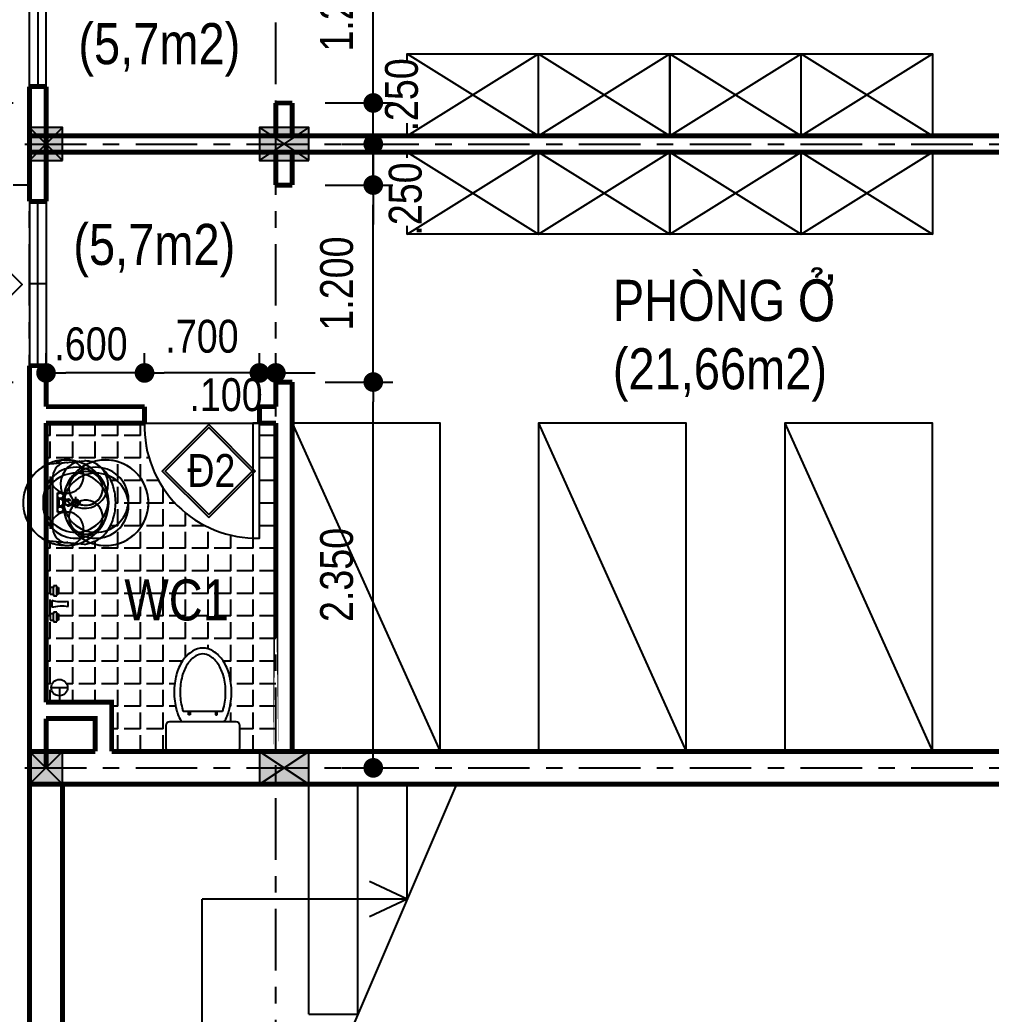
# Model space of a CAD drawing. Header units: millimetres. Extents: x 100 to 288, y -65 to 177.
# Drawn here: x 126.36 to 132.27, y 124.32 to 130.37 of the extents above; entities that cross this region are included whole.
import ezdxf

# ---------------------------------------------------------------- set-up
doc = ezdxf.new("R2010")
doc.units = ezdxf.units.MM
doc.header["$LTSCALE"] = 0.3
doc.header["$MEASUREMENT"] = 0
doc.header["$PDMODE"] = 2
doc.linetypes.add('ACAD_ISO03W100', pattern=[30, 12, -18])
doc.linetypes.add('CENTER', pattern=[2, 1.25, -0.25, 0.25, -0.25])
doc.layers.get('0').update_dxf_attribs({"linetype": 'CONTINUOUS', "lineweight": 13})
doc.layers.get('DEFPOINTS').update_dxf_attribs({"linetype": 'CONTINUOUS', "lineweight": 13})
for name, color, linetype in [('CHUSO', 141, 'CONTINUOUS'), ('HACTH', 8, 'CONTINUOUS'), ('HATCH', 8, 'CONTINUOUS'), ('KT', 8, 'CONTINUOUS'), ('LAYER 1', 1, 'CONTINUOUS'), ('LAYER1', 1, 'CONTINUOUS'), ('LAYER3', 34, 'CONTINUOUS'), ('LAYER5', 5, 'CONTINUOUS'), ('LAYER7', 7, 'CONTINUOUS'), ('THIETBI', 25, 'CONTINUOUS'), ('TUONG', 7, 'CONTINUOUS')]:
    doc.layers.add(name, color=color, linetype=linetype)
doc.styles.add('ATTR', font='romans.shx', dxfattribs={"width": 0.8, "height": 0.7})
doc.styles.add('HELVE-KT', font='VHELVCN.TTF')
doc.dimstyles.new('1-100', dxfattribs={"dimtxt": 0.2, "dimasz": 0.12, "dimexe": 0.12, "dimexo": 0.2, "dimgap": 0.12, "dimtad": 1, "dimdec": 3, "dimzin": 4, "dimdsep": 46, "dimtxsty": 'HELVE-KT', "dimblk1": 'DOT', "dimblk2": 'DOT', "dimsah": 1, "dimcen": -0.18, "dimadec": 3, "dimazin": 0, "dimtfac": 1, "dimtdec": 3, "dimtmove": 2, "dimatfit": 3, "dimldrblk": 'DOT', "dimfxl": 0, "dimtolj": 1, "dimtzin": 4, "dimarcsym": 0})

# ---------------------------------------------------------------- blocks, each defined once
blk = doc.blocks.new('TOILET')
at = {"layer": 'THIETBI', "linetype": 'Continuous'}
for p, q in [((2.25, 0), (-2.25, 0)), ((-2.5, -0.25), (-2.5, -1.75)), ((2.5, -1.75), (2.5, -0.25)), ((-2.25, -2), (2.25, -2)), ((-0.9619002962733703, -2.476023252835319), (-0.9619002962733703, -2.701023903222449)), ((-0.8643275165757132, -2.476023252835319), (-0.9619002962733703, -2.476023252835319)), ((-0.8643275165757132, -2.701023903222449), (-0.8643275165757132, -2.476023252835319)), ((0.8619205168486133, -2.701023903222449), (0.8619205168486133, -2.476023252835319)), ((0.8619205168486133, -2.476023252835319), (0.959493296546043, -2.476023252835319)), ((0.959493296546043, -2.476023252835319), (0.959493296546043, -2.701023903222449)), ((-1.328885587445484, -2.699999999999932), (1.328885587445484, -2.699999999999989)), ((-0.9619002962733703, -2.701023903222449), (-0.8643275165757132, -2.701023903222449)), ((0.959493296546043, -2.701023903222449), (0.8619205168486133, -2.701023903222449))]:
    blk.add_line(p, q, dxfattribs=at)
for centre, radius, start, end in [((-2.25, -0.25), 0.25, 90, 180), ((2.25, -0.25), 0.25, 0, 90), ((-2.25, -1.75), 0.25, 180, 270), ((1.337938406279363, -3.661379033137678), 3.234819193328465, 149.0965747149677, 164.9268623414033), ((-1.337938406280728, -3.661379033138246), 3.234819193329836, 15.07313765860166, 30.90342528502951), ((2.25, -1.75), 0.25, 270, 0), ((2.637457049974273, -4.011362538314529), 4.580641306093185, 164.9268623414104, 180.0000000000054), ((2.637457049974046, -4.011362538315211), 4.180641306093212, 164.9268623413889, 179.9999999999965), ((1.337938406279363, -3.661379033137166), 2.834819193328285, 160.1759760614096, 164.9268623413951), ((-1.337938406280728, -3.661379033138019), 2.834819193329868, 15.07313765856473, 19.82402393859776), ((-2.637457049976319, -4.011362538315325), 4.180641306095254, 5.063761851311246e-12, 15.07313765857124), ((-2.637457049976319, -4.0113625383147), 4.580641306095231, 359.9999999999972, 15.07313765858606), ((2.637457049976774, -4.011362538314927), 4.580641306095572, 180, 195.0731376585856), ((2.637457049976547, -4.011362538314529), 4.180641306095595, 180.0000000000051, 195.0731376585643), ((-2.6374570499745, -4.011362538314586), 4.180641306093665, 344.9268623413959, 359.9999999999953), ((-2.637457049974728, -4.011362538315325), 4.580641306093639, 344.9268623414112, 5.332585182154509e-12), ((1.337938406280728, -4.361346043491835), 3.234819193329827, 195.0731376585933, 213.0315475788831), ((1.337938406280728, -4.361346043491494), 2.834819193329956, 195.0731376585625, 213.0315475788917), ((-1.337938406279591, -4.36134604349229), 2.834819193328596, 326.9684524211129, 344.9268623413986), ((-1.337938406279591, -4.361346043492233), 3.234819193328677, 326.9684524211115, 344.9268623414048), ((0.5168646681931932, -4.895200544554314), 1.85545066632798, 213.0315475788863, 237.5002250693021), ((-0.5168646681929658, -4.89520054455437), 1.855450666327776, 302.4997749306895, 326.968452421117), ((0.5168646681929658, -4.8952005445542), 2.255450666327983, 213.0315475788855, 237.5002250693039), ((0, -5.706522592530462), 0.8934774074695488, 237.5002250693035, 270), ((0, -5.706522592530519), 0.8934774074695326, 270, 302.4997749306894), ((-0.5168646681929658, -4.8952005445542), 2.255450666327892, 302.4997749306941, 326.9684524211124), ((0, -5.706522592530348), 1.293477407469652, 237.5002250693031, 270), ((0, -5.706522592530519), 1.293477407469453, 270, 302.4997749307029)]:
    blk.add_arc(centre, radius, start, end, dxfattribs=at)
blk = doc.blocks.new('la')
at = {"layer": 'THIETBI', "linetype": 'Continuous'}
for p, q in [((-5933.44379870165, 607096.9278938042), (-5954.657236116378, 607330.2757053494)), ((-5700.095987156405, 607309.1017654629), (-5700.095987156405, 607252.294578268)), ((-5445.534738199225, 607330.2757053494), (-5466.748175613953, 607096.9278938042)), ((-5700.095987156405, 607278.0555106837), (-5734.787105645424, 607278.0555106837)), ((-5710.190800530276, 607249.5658061604), (-5715.470036458595, 607195.7922466656)), ((-5665.404868668316, 607278.0555106837), (-5700.095987156405, 607278.0555106837)), ((-5684.721937854214, 607195.7922466656), (-5690.001173785327, 607249.5658061604)), ((-5944.168579871206, 607224.2085182804), (-5944.168579871206, 607229.5737794738)), ((-5759.493611915408, 607200.4494683815), (-5715.012812269291, 607200.4494683815)), ((-5759.493611915408, 607183.478718451), (-5759.493611915408, 607200.4494683815)), ((-5759.493611915408, 607166.5079685205), (-5759.493611915408, 607183.478718451)), ((-5719.692424225992, 607191.9640934139), (-5727.825761422886, 607191.9640934139)), ((-5725.552112052588, 607183.478718451), (-5716.678920921309, 607183.478718451)), ((-5685.179162046312, 607200.4494683815), (-5640.698362400195, 607200.4494683815)), ((-5674.639862261152, 607183.478718451), (-5683.513053392431, 607183.478718451)), ((-5672.366212892717, 607191.9640934139), (-5680.499550089611, 607191.9640934139)), ((-5640.698362400195, 607200.4494683815), (-5640.698362400195, 607183.478718451)), ((-5640.698362400195, 607183.478718451), (-5640.698362400195, 607166.5079685205)), ((-5456.023394444397, 607229.5737794738), (-5456.023394444397, 607224.2085182804)), ((-5700.095987156405, 607139.3547686327), (-5859.314830218813, 607139.3547686327)), ((-5859.31483021858, 607122.3840186977), (-5540.877144096539, 607122.3840186978)), ((-5700.095987156405, 607166.5079685205), (-5759.493611915408, 607166.5079685205)), ((-5727.825761422886, 607174.9933434834), (-5672.366212892717, 607174.9933434834)), ((-5640.698362400195, 607166.5079685205), (-5700.095987156405, 607166.5079685205)), ((-5540.87714409679, 607139.3547686327), (-5700.095987156405, 607139.3547686327)), ((-5466.748175613953, 607096.9278938042), (-5933.44379870165, 607096.9278938042))]:
    blk.add_line(p, q, dxfattribs=at)
for centre, radius in [((-5700.095987156172, 607278.0555106841), 21.21343741315687), ((-5700.095987156172, 607278.0555106841), 16.9707499305255), ((-5742.522861982834, 607183.4787184515), 16.9707499305255), ((-5657.669112330441, 607183.4787184515), 16.9707499305255)]:
    blk.add_circle(centre, radius, dxfattribs=at)
for centre, radius, start, end in [((-5744.464750194129, 607315.4400154066), 151.686082919052, 126.1394149328383, 150.4377224630194), ((-5716.921617746491, 607277.7234812875), 198.3889853030901, 106.8298526196501, 126.1394149328383), ((-5698.920439606671, 607218.2127808502), 260.5626604476124, 90, 106.8298526196501), ((-5698.920439606671, 607218.2127808502), 260.5626604477563, 73.17014738034992, 90), ((-5680.919261464987, 607277.7234812875), 198.3889853030873, 53.86058506716174, 73.17014738034992), ((-5653.376129020144, 607315.4400154066), 151.686082919055, 29.56227753698059, 53.86058506716174), ((-5786.622446788613, 607339.3522209723), 103.2189295367069, 150.4377224630194, 180), ((-5611.218432424728, 607339.3522209723), 103.2189295367252, 0, 29.56227753698059), ((-5809.756896741826, 607330.2757053499), 144.9003393737205, 180, 190.3888578116886), ((-5786.622446788613, 607339.3522209723), 103.2189295367414, 180, 209.5622775369806), ((-5611.218432424728, 607339.3522209723), 103.2189295367332, 330.4377224630194, 0), ((-5744.464750194129, 607363.2644265287), 151.6860829190531, 209.5622775369806, 233.8605850671617), ((-5700.095987156172, 607232.2578273343), 20.03675093646151, 59.74728664221707, 120.2527133577829), ((-5653.376129020144, 607363.2644265287), 151.686082919052, 306.1394149328383, 330.4377224630194), ((-5859.31483021858, 607224.2085182809), 84.85374965263226, 180, 270), ((-5716.921617746491, 607400.9809606525), 198.3889853029024, 233.8605850671617, 253.1701473803499), ((-5698.920439606671, 607460.4916610897), 260.5626604475996, 253.1701473803499, 266.458658478582), ((-5719.692424225759, 607196.2067809005), 4.242687482640058, 270, 354.3929373133142), ((-5698.920439606671, 607460.4916610897), 260.5626604477354, 273.0264019199498, 286.8298526196501), ((-5680.499550089378, 607196.2067809005), 4.242687482625124, 185.6070626866857, 270), ((-5680.919261464987, 607400.9809606525), 198.3889853030186, 286.8298526196501, 306.1394149328383), ((-5540.877144096557, 607224.2085182809), 84.85374965263226, 270, 0), ((-5859.31483021858, 607224.2085182809), 101.8244995831652, 218.2452544057623, 270), ((-5540.877144096557, 607224.2085182809), 101.8244995831627, 270, 321.7547455942377)]:
    blk.add_arc(centre, radius, start, end, dxfattribs=at)
blk.add_spline([(-5445.534738204817, 607330.275705352), (-5488.399266112272, 607435.7992354915), (-5558.166908814947, 607489.0372223724), (-5649.338553096775, 607517.3672669327), (-5750.853421221862, 607517.367266933), (-5842.025065503458, 607489.0372223728), (-5911.792708206598, 607435.7992354913), (-5950.069890455718, 607366.4471325721), (-5954.657236119176, 607330.275705352)], degree=3, dxfattribs=at)
blk = doc.blocks.new('WALFCT1T')
for p, q in [((-5.5, -1), (-5, -1)), ((-5.5, -2), (-5.5, -1)), ((-2.5, -2), (-5.5, -2)), ((-5, -2), (-5, -2.5)), ((-5, -2.5), (-3, -2.5)), ((-3, -1), (-2.5, -1)), ((-3, -2.5), (-3, -2)), ((-2.5, -1), (-2.5, -2)), ((-1, -0.5), (1, -0.5)), ((2.5, -1), (3, -1)), ((2.5, -2), (2.5, -1)), ((5.5, -2), (2.5, -2)), ((3, -2), (3, -2.5)), ((3, -2.5), (5, -2.5)), ((5, -1), (5.5, -1)), ((5, -2.5), (5, -2)), ((5.5, -1), (5.5, -2)), ((0.75, -5.5), (-0.75, -5.5))]:
    blk.add_line(p, q)
for points in [[(-3, 0), (-3, -1), (-5, -1), (-5, 0)], [(-0.25, -0.5), (-0.25, 0), (0.25, 0), (0.25, -0.5)], [(5, 0), (5, -1), (3, -1), (3, 0)]]:
    blk.add_lwpolyline(points, close=True)
for centre, radius, start, end in [((-13.26580000000001, -3.619500000000016), 12.65625, 351.4554000000001, 14.26943), ((13.26579999999998, -3.619500000000016), 12.65624, 165.7306, 188.5446)]:
    blk.add_arc(centre, radius, start, end)
at = {"style": 'ATTR', "width": 0.8, "flags": 9}
blk.add_attdef('ESTCODE', (0, 0), '', height=0.7, dxfattribs=at)
blk = doc.blocks.new('_DOT')
at = {"color": 0, "linetype": 'ByBlock'}
blk.add_line((-0.5, 0), (-1, 0), dxfattribs=at)
at = {"color": 0, "linetype": 'ByBlock', "const_width": 0.5}
blk.add_lwpolyline([(-0.25, 0, 1), (0.25, 0, 1)], format="xyb", close=True, dxfattribs=at)
blk = doc.blocks.new('*D241')
at = {"layer": 'DEFPOINTS', "color": 0, "lineweight": -2, "ltscale": 5}
for p in [(127.1161146540043, 128.2233367365682), (127.1161146540043, 128.0177657602019), (127.8161146540741, 128.0177657602019)]:
    blk.add_point(p, dxfattribs=at)
at = {"layer": 'LAYER 1', "color": 0, "lineweight": -2, "ltscale": 5}
for p, q in [((127.1161146540043, 128.2177657602019), (127.1161146540043, 128.3433367365682)), ((127.8161146540741, 128.2177657602019), (127.8161146540741, 128.3433367365682)), ((127.6961146540741, 128.2233367365682), (127.2361146540043, 128.2233367365682))]:
    blk.add_line(p, q, dxfattribs=at)
at = {"layer": 'LAYER 1', "color": 0, "lineweight": -2, "ltscale": 5, "xscale": 0.12, "yscale": 0.12, "zscale": 0.12, "rotation": 180}
blk.add_blockref('_DOT', (127.1161146540043, 128.2233367365682), dxfattribs=at)
at = {"layer": 'LAYER 1', "color": 0, "lineweight": -2, "ltscale": 5, "xscale": 0.12, "yscale": 0.12, "zscale": 0.12}
blk.add_blockref('_DOT', (127.8161146540741, 128.2233367365682), dxfattribs=at)
at = {"layer": 'LAYER 1', "color": 0, "ltscale": 5, "insert": (127.4661146540392, 128.4454700699015), "char_height": 0.2, "attachment_point": 5, "style": 'HELVE-KT'}
blk.add_mtext('\\A1;.700', dxfattribs=at)
blk = doc.blocks.new('*D245')
at = {"layer": 'DEFPOINTS', "color": 0, "lineweight": -2, "ltscale": 5}
for p in [(127.9161146540508, 128.2233367365682), (127.8161146540741, 128.0177657602019), (127.9161146540508, 128.0177657602019)]:
    blk.add_point(p, dxfattribs=at)
at = {"layer": 'LAYER 1', "color": 0, "lineweight": -2, "ltscale": 5}
for p, q in [((127.8161146540741, 128.2177657602019), (127.8161146540741, 128.3433367365682)), ((127.9161146540508, 128.2177657602019), (127.9161146540508, 128.3433367365682)), ((127.6961146540741, 128.2233367365682), (127.5761146540741, 128.2233367365682)), ((127.8161146540741, 128.2233367365682), (127.9161146540508, 128.2233367365682)), ((128.0361146540508, 128.2233367365682), (128.1561146540508, 128.2233367365682))]:
    blk.add_line(p, q, dxfattribs=at)
at = {"layer": 'LAYER 1', "color": 0, "lineweight": -2, "ltscale": 5, "xscale": 0.12, "yscale": 0.12, "zscale": 0.12}
blk.add_blockref('_DOT', (127.8161146540741, 128.2233367365682), dxfattribs=at)
at = {"layer": 'LAYER 1', "color": 0, "lineweight": -2, "ltscale": 5, "xscale": 0.12, "yscale": 0.12, "zscale": 0.12, "rotation": 180}
blk.add_blockref('_DOT', (127.9161146540508, 128.2233367365682), dxfattribs=at)
at = {"layer": 'LAYER 1', "color": 0, "ltscale": 5, "insert": (127.6127386127417, 128.089601968137), "char_height": 0.2, "attachment_point": 5, "style": 'HELVE-KT'}
blk.add_mtext('\\A1;.100', dxfattribs=at)
blk = doc.blocks.new('*D246')
at = {"layer": 'DEFPOINTS', "color": 0, "lineweight": -2, "ltscale": 5}
for p in [(126.5161146540275, 128.2233367365682), (126.5161146540275, 128.0177657602019), (127.1161146540043, 128.0177657602019)]:
    blk.add_point(p, dxfattribs=at)
at = {"layer": 'LAYER 1', "color": 0, "lineweight": -2, "ltscale": 5}
for p, q in [((126.5161146540275, 128.2177657602019), (126.5161146540275, 128.3433367365682)), ((127.1161146540043, 128.2177657602019), (127.1161146540043, 128.3433367365682)), ((126.9961146540043, 128.2233367365682), (126.6361146540276, 128.2233367365682))]:
    blk.add_line(p, q, dxfattribs=at)
at = {"layer": 'LAYER 1', "color": 0, "lineweight": -2, "ltscale": 5, "xscale": 0.12, "yscale": 0.12, "zscale": 0.12, "rotation": 180}
blk.add_blockref('_DOT', (126.5161146540275, 128.2233367365682), dxfattribs=at)
at = {"layer": 'LAYER 1', "color": 0, "lineweight": -2, "ltscale": 5, "xscale": 0.12, "yscale": 0.12, "zscale": 0.12}
blk.add_blockref('_DOT', (127.1161146540043, 128.2233367365682), dxfattribs=at)
at = {"layer": 'LAYER 1', "color": 0, "ltscale": 5, "insert": (126.7900325825257, 128.3992271231966), "char_height": 0.2, "attachment_point": 5, "style": 'HELVE-KT'}
blk.add_mtext('\\A1;.600', dxfattribs=at)
blk = doc.blocks.new('*D256')
at = {"layer": 'DEFPOINTS', "color": 0, "lineweight": -2, "ltscale": 5}
for p in [(128.0161146540275, 128.1677657602252), (128.509492247388, 128.1677657602252), (128.1161146540043, 125.8177657601902)]:
    blk.add_point(p, dxfattribs=at)
at = {"layer": 'LAYER 1', "color": 0, "lineweight": -2, "ltscale": 5}
for p, q in [((128.2161146540275, 128.1677657602252), (128.629492247388, 128.1677657602252)), ((128.509492247388, 125.9377657601902), (128.509492247388, 128.0477657602252)), ((128.3161146540043, 125.8177657601902), (128.629492247388, 125.8177657601902))]:
    blk.add_line(p, q, dxfattribs=at)
at = {"layer": 'LAYER 1', "color": 0, "lineweight": -2, "ltscale": 5, "xscale": 0.12, "yscale": 0.12, "zscale": 0.12}
for p, rotation in [((128.509492247388, 128.1677657602252), 90), ((128.509492247388, 125.8177657601902), 270)]:
    blk.add_blockref('_DOT', p, dxfattribs=dict(at, rotation=rotation))
at = {"layer": 'LAYER 1', "color": 0, "ltscale": 5, "insert": (128.2873589140547, 126.9927657602077), "char_height": 0.2, "attachment_point": 5, "rotation": 90, "style": 'HELVE-KT'}
blk.add_mtext('\\A1;2.350', dxfattribs=at)
blk = doc.blocks.new('*D257')
at = {"layer": 'DEFPOINTS', "color": 0, "lineweight": -2, "ltscale": 5}
for p in [(128.0161146540275, 129.3677657601786), (128.509492247388, 129.3677657601786), (128.0161146540275, 128.1677657602252)]:
    blk.add_point(p, dxfattribs=at)
at = {"layer": 'LAYER 1', "color": 0, "lineweight": -2, "ltscale": 5}
for p, q in [((128.2161146540275, 129.3677657601786), (128.629492247388, 129.3677657601786)), ((128.509492247388, 128.2877657602252), (128.509492247388, 129.2477657601786)), ((128.2161146540275, 128.1677657602252), (128.629492247388, 128.1677657602252))]:
    blk.add_line(p, q, dxfattribs=at)
at = {"layer": 'LAYER 1', "color": 0, "lineweight": -2, "ltscale": 5, "xscale": 0.12, "yscale": 0.12, "zscale": 0.12}
for p, rotation in [((128.509492247388, 129.3677657601786), 90), ((128.509492247388, 128.1677657602252), 270)]:
    blk.add_blockref('_DOT', p, dxfattribs=dict(at, rotation=rotation))
at = {"layer": 'LAYER 1', "color": 0, "ltscale": 5, "insert": (128.2873589140547, 128.7677657602019), "char_height": 0.2, "attachment_point": 5, "rotation": 90, "style": 'HELVE-KT'}
blk.add_mtext('\\A1;1.200', dxfattribs=at)
blk = doc.blocks.new('*D258')
at = {"layer": 'DEFPOINTS', "color": 0, "lineweight": -2, "ltscale": 5}
for p in [(128.1161146540043, 129.6177657602368), (128.509492247388, 129.6177657602368), (128.0161146540275, 129.3677657601786)]:
    blk.add_point(p, dxfattribs=at)
at = {"layer": 'LAYER 1', "color": 0, "lineweight": -2, "ltscale": 5}
for p, q in [((128.509492247388, 129.7377657602368), (128.509492247388, 129.8577657602368)), ((128.3161146540043, 129.6177657602368), (128.629492247388, 129.6177657602368)), ((128.509492247388, 129.3677657601786), (128.509492247388, 129.6177657602368)), ((128.2161146540275, 129.3677657601786), (128.629492247388, 129.3677657601786)), ((128.509492247388, 129.2477657601786), (128.509492247388, 129.1277657601786))]:
    blk.add_line(p, q, dxfattribs=at)
at = {"layer": 'LAYER 1', "color": 0, "lineweight": -2, "ltscale": 5, "xscale": 0.12, "yscale": 0.12, "zscale": 0.12}
for p, rotation in [((128.509492247388, 129.6177657602368), 270), ((128.509492247388, 129.3677657601786), 90)]:
    blk.add_blockref('_DOT', p, dxfattribs=dict(at, rotation=rotation))
at = {"layer": 'LAYER 1', "color": 0, "ltscale": 5, "insert": (128.7054804832231, 129.2827388437711), "char_height": 0.2, "attachment_point": 5, "rotation": 90, "style": 'HELVE-KT'}
blk.add_mtext('\\A1;.250', dxfattribs=at)
blk = doc.blocks.new('*D259')
at = {"layer": 'DEFPOINTS', "color": 0, "lineweight": -2, "ltscale": 5}
for p in [(128.0161146540275, 129.8677657601786), (128.509492247388, 129.8677657601786), (128.1161146540043, 129.6177657602368)]:
    blk.add_point(p, dxfattribs=at)
at = {"layer": 'LAYER 1', "color": 0, "lineweight": -2, "ltscale": 5}
for p, q in [((128.509492247388, 129.9877657601786), (128.509492247388, 130.1077657601786)), ((128.2161146540275, 129.8677657601786), (128.629492247388, 129.8677657601786)), ((128.509492247388, 129.6177657602368), (128.509492247388, 129.8677657601786)), ((128.3161146540043, 129.6177657602368), (128.629492247388, 129.6177657602368)), ((128.509492247388, 129.4977657602368), (128.509492247388, 129.3777657602368))]:
    blk.add_line(p, q, dxfattribs=at)
at = {"layer": 'LAYER 1', "color": 0, "lineweight": -2, "ltscale": 5, "xscale": 0.12, "yscale": 0.12, "zscale": 0.12}
for p, rotation in [((128.509492247388, 129.8677657601786), 270), ((128.509492247388, 129.6177657602368), 90)]:
    blk.add_blockref('_DOT', p, dxfattribs=dict(at, rotation=rotation))
at = {"layer": 'LAYER 1', "color": 0, "ltscale": 5, "insert": (128.6826270387036, 129.9168411803096), "char_height": 0.2, "attachment_point": 5, "rotation": 90, "style": 'HELVE-KT'}
blk.add_mtext('\\A1;.250', dxfattribs=at)
blk = doc.blocks.new('*D260')
at = {"layer": 'DEFPOINTS', "color": 0, "lineweight": -2, "ltscale": 5}
for p in [(128.0161146540275, 131.0677657601902), (128.509492247388, 131.0677657601902), (128.0161146540275, 129.8677657601786)]:
    blk.add_point(p, dxfattribs=at)
at = {"layer": 'LAYER 1', "color": 0, "lineweight": -2, "ltscale": 5}
for p, q in [((128.2161146540275, 131.0677657601902), (128.629492247388, 131.0677657601902)), ((128.509492247388, 129.9877657601786), (128.509492247388, 130.9477657601902)), ((128.2161146540275, 129.8677657601786), (128.629492247388, 129.8677657601786))]:
    blk.add_line(p, q, dxfattribs=at)
at = {"layer": 'LAYER 1', "color": 0, "lineweight": -2, "ltscale": 5, "xscale": 0.12, "yscale": 0.12, "zscale": 0.12}
for p, rotation in [((128.509492247388, 131.0677657601902), 90), ((128.509492247388, 129.8677657601786), 270)]:
    blk.add_blockref('_DOT', p, dxfattribs=dict(at, rotation=rotation))
at = {"layer": 'LAYER 1', "color": 0, "ltscale": 5, "insert": (128.2873589140547, 130.4677657601844), "char_height": 0.2, "attachment_point": 5, "rotation": 90, "style": 'HELVE-KT'}
blk.add_mtext('\\A1;1.200', dxfattribs=at)

msp = doc.modelspace()

# ---------------------------------------------------------------- hatches: boundary and pattern name
at = {"layer": 'LAYER7', "ltscale": 5}
h = msp.add_hatch(color=256, dxfattribs=at)
h.paths.add_polyline_path([(126.5161146540858, 129.6177657602368), (126.416114654109, 129.7177657601553), (126.4161146540508, 129.5177657602019)])
h.paths.add_polyline_path([(126.5161146540275, 129.6177657601786), (126.416114654109, 129.5177657602019), (126.6161146541789, 129.5177657602019)])
h.paths.add_polyline_path([(126.6161146540625, 129.7177657601553), (126.5161146540858, 129.6177657601786), (126.6161146540625, 129.5177657602019)])
h.paths.add_polyline_path([(126.6161146540625, 129.7177657602135), (126.416114654109, 129.7177657602135), (126.5161146540858, 129.6177657602368)])
h = msp.add_hatch(color=256, dxfattribs=at)
h.paths.add_polyline_path([(127.8161146540741, 129.7177657602135), (127.8161146539577, 129.5177657602019), (127.966114653981, 129.6177657602368)])
h.paths.add_polyline_path([(127.966114653981, 129.6177657601786), (128.1161146540043, 129.7177657602135), (127.8161146540741, 129.7177657602135)])
h.paths.add_polyline_path([(127.8161146540159, 129.5177657602019), (128.1161146540625, 129.5177657602019), (127.966114653981, 129.6177657602368)])
h.paths.add_polyline_path([(127.9661146540392, 129.6177657602368), (128.1161146540625, 129.5177657602019), (128.1161146540625, 129.7177657602135)])
h = msp.add_hatch(color=256, dxfattribs=at)
h.paths.add_polyline_path([(126.5161146540858, 125.8177657602484), (126.416114654109, 125.9177657601088), (126.4161146540508, 125.7177657602135)])
h.paths.add_polyline_path([(126.5161146540275, 125.8177657601902), (126.416114654109, 125.7177657602135), (126.6161146541789, 125.7177657602135)])
h.paths.add_polyline_path([(126.6161146540625, 125.917765760167), (126.5161146540858, 125.8177657601902), (126.6161146540625, 125.7177657602135)])
h.paths.add_polyline_path([(126.6161146540625, 125.9177657602252), (126.416114654109, 125.9177657602252), (126.5161146540858, 125.8177657602484)])
h = msp.add_hatch(color=256, dxfattribs=at)
h.paths.add_polyline_path([(127.8161146540741, 125.9177657602252), (127.8161146539577, 125.7177657601553), (127.966114653981, 125.8177657602484)])
h.paths.add_polyline_path([(127.966114653981, 125.8177657601902), (128.1161146540043, 125.9177657602252), (127.8161146540741, 125.9177657602252)])
h.paths.add_polyline_path([(127.8161146540159, 125.7177657602135), (128.1161146540625, 125.7177657602135), (127.966114653981, 125.8177657602484)])
h.paths.add_polyline_path([(127.9661146540392, 125.8177657602484), (128.1161146540625, 125.7177657601553), (128.1161146540625, 125.9177657602252)])
at = {"layer": 'THIETBI', "ltscale": 5}
h = msp.add_hatch(dxfattribs=at)
h.set_pattern_fill('ANGLE', color=256, scale=0.5, angle=90, style=0)
h.set_pattern_definition([(90, (127.9161146540508, 125.9177657602252), (-0.1375, 8.419446744138055e-18), [0.1, -0.0375]), (180, (127.9161146540508, 125.9177657602252), (-1.683889348827611e-17, -0.1375), [0.1, -0.0375])])
edge = h.paths.add_edge_path()
edge.add_line((126.5161146540275, 127.9177657602252), (126.5161146539693, 127.6669889384195))
edge.add_line((126.5161146539693, 127.6669889383613), (126.72329759715, 127.6858237524996))
edge.add_ellipse((126.7494271118275, 127.5432988252271), major_axis=(-0.102460008298885, 0.1024600082988851), ratio=0.9999999988555627, start_angle=314.9999999672143, end_angle=325.38885719026274, ccw=False)
edge.add_spline(control_points=[(126.7494271118275, 127.6881991630783), (126.7616194525116, 127.6872736036441), (126.8003003666025, 127.6843372122514), (126.8611479565815, 127.647121891858), (126.9142165329039, 127.5757119275061), (126.9415232683613, 127.4830372992567), (126.9416008394991, 127.384005120037), (126.9140054893295, 127.2926009594942), (126.8549297836806, 127.2066797103746), (126.7875075904384, 127.1890398018425), (126.7494271118275, 127.1790766705656)], knot_values=[0, 0, 0, 0, 36.4611558699869, 115.6751499635459, 203.4350907996118, 298.9068674971734, 400.42173562226, 495.8935123201131, 583.653453155385, 697.5507014357958, 697.5507014357958, 697.5507014357958, 697.5507014357958], degree=3, periodic=0)
edge.add_line((126.7494271118857, 127.1790766706238), (126.5161146539693, 127.2002868952825))
edge.add_line((126.5161146539693, 127.2002868952825), (126.5161146540275, 126.2177657602135))
edge.add_line((126.5161146540275, 126.2177657602135), (126.5977860252104, 126.2177657602135))
edge.add_line((126.5977860252104, 126.2177657602135), (126.5977860252104, 126.2566405468517))
edge.add_arc((126.5977860252104, 126.3066405468983), 0.05000000000291038, 90, 270, ccw=False)
edge.add_arc((126.5977860252104, 126.3066405468983), 0.05000000000291038, -90, 90, ccw=False)
edge.add_line((126.5977860252104, 126.2566405468517), (126.5977860252104, 126.2177657602135))
edge.add_line((126.5977860252104, 126.2177657602135), (126.9161146539344, 126.2177657602135))
edge.add_line((126.9161146539344, 126.2177657602135), (126.9161146539344, 125.917765760167))
edge.add_line((126.9161146539344, 125.9177657602252), (127.2668490944278, 125.9177657602252))
edge.add_ellipse((127.2688182180362, 125.9402657601879), major_axis=(-0.0159099025959166, 0.0159099025959166), ratio=0.9999999987998787, start_angle=45.00000003438089, end_angle=134.9999999656191, ccw=False)
edge.add_line((127.2463182180153, 125.9402657617013), (127.2463182180735, 126.0752657591495))
edge.add_ellipse((127.2688182180362, 126.0752657602554), major_axis=(-0.01590990257682279, 0.01590990257682279), ratio=0.9999999986131136, start_angle=314.99999996026867, end_angle=405.00000003973133, ccw=False)
edge.add_line((127.2688182182691, 126.0977657602764), (127.3419299784663, 126.0977657602764))
edge.add_ellipse((127.5917326746938, 126.2472898732651), major_axis=(-0.2058626336902668, 0.2058626336902669), ratio=0.9999999968645755, start_angle=60.073137736227125, end_angle=75.90342532722917, ccw=False)
edge.add_ellipse((127.7086893526802, 126.2787883887779), major_axis=(-0.2915102284462128, 0.2915102284462128), ratio=0.9999999988377523, start_angle=45.00000003329592, end_angle=60.0731376877938, ccw=False)
edge.add_ellipse((127.7086893526802, 126.2787883887779), major_axis=(-0.2915102284462119, -0.2915102284462117), ratio=0.999999998837754, start_angle=-60.07313768779369, end_angle=-45.00000003329592, ccw=False)
edge.add_ellipse((127.5917326746938, 126.3102869042325), major_axis=(-0.2058626328327546, 0.2058626328327547), ratio=0.9999999969642842, start_angle=11.968452452006204, end_angle=29.926862413886226, ccw=False)
edge.add_ellipse((127.5178360382641, 126.3583338093142), major_axis=(-0.1435360015145571, 0.1435360015145571), ratio=0.9999999990923826, start_angle=347.49977491656864, end_angle=371.9684524286788, ccw=False)
edge.add_ellipse((127.4713182181084, 126.4313527937177), major_axis=(-0.08231639814443893, 0.08231639814443893), ratio=0.9999999992607727, start_angle=314.9999999788227, end_angle=347.4997749159088, ccw=False)
edge.add_ellipse((127.4713182181084, 126.4313527937177), major_axis=(-0.08231639814443893, -0.08231639814443893), ratio=0.9999999992607727, start_angle=192.5002250840912, end_angle=225.0000000211773, ccw=False)
edge.add_ellipse((127.4248003979527, 126.3583338093142), major_axis=(-0.1435360015145571, -0.1435360015145571), ratio=0.9999999990923838, start_angle=168.0315475713212, end_angle=192.5002250834314, ccw=False)
edge.add_ellipse((127.350903761523, 126.3102869042325), major_axis=(-0.2058626328327546, -0.2058626328327545), ratio=0.9999999969642844, start_angle=150.0731375861138, end_angle=168.0315475479937, ccw=False)
edge.add_ellipse((127.2339470835367, 126.2787883887779), major_axis=(-0.2915102284462128, 0.2915102284462128), ratio=0.9999999988377523, start_angle=225.0000000332959, end_angle=240.0731376877938, ccw=False)
edge.add_ellipse((127.2339470835367, 126.2787883887779), major_axis=(-0.2915102284462119, -0.2915102284462117), ratio=0.999999998837754, start_angle=119.92686231220631, end_angle=134.9999999667041, ccw=False)
edge.add_ellipse((127.350903761523, 126.2472898732651), major_axis=(-0.2058626336902675, -0.2058626336902675), ratio=0.9999999968645723, start_angle=104.09657467277071, end_angle=119.92686226377279, ccw=False)
edge.add_line((127.6007064576924, 126.0977657602764), (127.6738182181224, 126.0977657602764))
edge.add_ellipse((127.6738182181806, 126.0752657602554), major_axis=(-0.0159099025959166, 0.0159099025959166), ratio=0.9999999987998787, start_angle=225.0000000343809, end_angle=314.99999996561905, ccw=False)
edge.add_line((127.6963182182016, 126.0752657597898), (127.6963182182016, 125.9402657619924))
edge.add_ellipse((127.6738182181806, 125.9402657601879), major_axis=(-0.0159099025959166, -0.0159099025959166), ratio=0.9999999987998788, start_angle=45.00000003438089, end_angle=134.9999999656191, ccw=False)
edge.add_line((127.6757873419054, 125.9177657602252), (127.9161146540508, 125.9177657602252))
edge.add_line((127.9161146540508, 125.9177657602252), (127.9161146539926, 127.917765760167))
edge.add_line((127.9161146539926, 127.917765760167), (127.8161146541323, 127.9177657602252))
edge.add_line((127.8161146541323, 127.9177657602252), (127.8161146540741, 127.2177657602135))
edge.add_arc((127.7961146540555, 127.8977657602065), 0.6802940541319764, 178.3153156843376, 271.6846843193015, ccw=False)
edge.add_line((127.1161146540043, 127.9177657602252), (126.5161146540275, 127.9177657602252))
edge = h.paths.add_edge_path(flags=16)
edge.add_line((126.6514990984659, 126.8315370994517), (126.6514990984077, 126.8015362122226))
edge.add_ellipse((126.6138890983501, 126.5512210991712), major_axis=(-0.1789862627049081, -0.1789862627049081), ratio=0.999999999893888, start_angle=216.4554000032151, end_angle=239.2693999915702)
edge.add_line((126.5514990983146, 126.7965365087277), (126.5514990983146, 126.8115370993748))
edge.add_line((126.5514990983146, 126.8115370994331), (126.5414990983053, 126.8115370994331))
edge.add_line((126.5414990983053, 126.8115370994331), (126.5414990983053, 126.8215370994424))
edge.add_line((126.5414990983053, 126.8215370994424), (126.5514990982564, 126.8215370994424))
edge.add_line((126.5514990982564, 126.8215370994424), (126.5514990981982, 126.8365374850821))
edge.add_ellipse((126.6138890983501, 127.081853099646), major_axis=(-0.1789864041828411, 0.178986404182841), ratio=0.999999999898956, start_angle=120.7305700035395, end_angle=143.5446000034201)
h.paths.add_polyline_path([(126.5914990983518, 126.9165370995308), (126.5914990984101, 126.8765370994936), (126.5814990983425, 126.8765370994936), (126.5814990983425, 126.8665370994843), (126.5614990983239, 126.8665370994843), (126.5614990983239, 126.8765370994936), (126.5414990983053, 126.8765370994936), (126.5414990982471, 126.9165370995308), (126.5614990982657, 126.9165370995308), (126.5614990983239, 126.9265370995402), (126.5814990982843, 126.9265370995402), (126.5814990982843, 126.9165370995308)], flags=16)
h.paths.add_polyline_path([(126.5914990983518, 126.7565370993818), (126.5914990983518, 126.7165370993446), (126.5814990982843, 126.7165370993446), (126.5814990983425, 126.7065370993353), (126.5614990983239, 126.7065370993353), (126.5614990983239, 126.7165370993446), (126.5414990983053, 126.7165370993446), (126.5414990982471, 126.7565370993818), (126.5614990982657, 126.7565370993818), (126.5614990983239, 126.7665370993911), (126.5814990982843, 126.7665370993911), (126.5814990982843, 126.7565370993818)], flags=16)

# ---------------------------------------------------------------- linework, layer by layer
at = {"layer": 'HACTH', "lineweight": -2, "ltscale": 0.08}
msp.add_lwpolyline([(127.5069130282752, 127.3607003149209), (127.7720673452418, 127.6258546318874), (127.5069130282752, 127.891008948854), (127.2417587113087, 127.6258546318874)], close=True, dxfattribs=at)
at = {"layer": 'HATCH', "linetype": 'CENTER'}
for points in [[(126.4161146540508, 120.5331591377746), (126.4161146540508, 145.4062080577262)], [(127.9161146540508, 120.5331591377746), (127.9161146540508, 145.4062080577262)], [(123.687168974452, 129.6177657601786), (136.29486407921, 129.6177657601786)], [(123.687168974452, 125.8177657601902), (136.29486407921, 125.8177657601902)]]:
    msp.add_lwpolyline(points, dxfattribs=at)
at = {"layer": 'HATCH', "linetype": 'ACAD_ISO03W100', "ltscale": 0.01}
for points in [[(126.4161146540508, 131.0677657601553), (126.4161146540508, 131.0677657601553), (126.0161146540508, 131.0677657601553), (126.0161146540508, 129.8677657601553), (126.4161146540508, 129.8677657601553)], [(126.4161146540508, 129.3677657602019), (126.4161146540508, 129.3677657602019), (126.0161146540508, 129.3677657602019), (126.0161146540508, 128.1677657602019), (126.4161146540508, 128.1677657602019)]]:
    msp.add_lwpolyline(points, dxfattribs=at)
at = {"layer": 'LAYER 1', "ltscale": 5}
for p, q in [((126.5477860252221, 126.3066405468983), (126.6477860251988, 126.3066405468983)), ((126.5977860252104, 126.3066405468983), (126.5977860252104, 126.2066405468634)), ((129.0161146539693, 125.7177657602135), (128.3946860826189, 124.2677657602019)), ((128.716114653981, 125.0177657602019), (128.4859314534195, 125.1246696369619)), ((127.4665720503625, 123.3177657602484), (127.4665720502461, 125.0177657602019)), ((128.716114653981, 125.0177657602019), (127.4665720502461, 125.0177657602019)), ((128.716114653981, 125.0177657602019), (128.4859314534195, 124.9108618834418))]:
    msp.add_line(p, q, dxfattribs=at)
at = {"layer": 'LAYER 1', "lineweight": -2, "ltscale": 0.08}
for points in [[(126.0887808644009, 128.4793402370513), (126.3716235768755, 128.7621829495259), (126.0887808644009, 129.0450256620005), (125.8059381519263, 128.7621829495259)], [(127.5069130282752, 127.3430119194128), (127.7897557407499, 127.6258546318874), (127.5069130282752, 127.908697344362), (127.2240703158006, 127.6258546318874)]]:
    msp.add_lwpolyline(points, close=True, dxfattribs=at)
at = {"layer": 'LAYER 1', "ltscale": 5}
msp.add_circle((126.5977860252104, 126.3066405468983), 0.05, dxfattribs=at)
at = {"layer": 'LAYER5', "color": 163, "linetype": 'Continuous'}
for p, q in [((126.4161146540508, 129.9677657601553), (126.4161146540508, 130.9677657601553)), ((126.4661146540392, 130.9677657601553), (126.4661146540392, 129.9677657601553)), ((126.5161146540275, 129.9677657601553), (126.5161146540275, 130.9677657601553)), ((126.4161146540508, 129.2677657602019), (126.4161146540508, 128.2677657602019)), ((126.4661146540392, 128.2677657602019), (126.4661146540392, 129.2677657602019)), ((126.5161146540275, 129.2677657602019), (126.5161146540275, 128.2677657602019)), ((126.4161146540508, 128.7677657602019), (126.5161146539693, 128.7677657602019)), ((127.1161146540043, 127.9177657610983), (127.8161146540741, 127.9177657610983)), ((128.1161146539461, 124.3177657602484), (128.4161146539926, 124.3177657602484))]:
    msp.add_line(p, q, dxfattribs=at)
msp.add_lwpolyline([(127.8161146540741, 127.917765760167), (127.7761146540369, 127.917765760167), (127.7761146540369, 127.2177657601553), (127.8161146540741, 127.2177657601553)], close=True, dxfattribs=at)
msp.add_arc((127.7961146540555, 127.8977657602065), 0.6802940541195461, 178.3153156842852, 271.6846843224066, dxfattribs=at)
at = {"layer": 'LAYER7', "ltscale": 5}
for p, q in [((126.4161146540508, 129.5177657602019), (126.6161146540625, 129.7177657602135)), ((126.4161146540508, 129.7177657602135), (126.6161146540625, 129.5177657602019)), ((127.8161146540159, 129.5177657602019), (128.1161146540043, 129.7177657602135)), ((127.8161146540159, 129.7177657602135), (128.1161146540043, 129.5177657602019)), ((126.4161146540508, 125.7177657602135), (126.6161146540625, 125.9177657602252)), ((126.4161146540508, 125.9177657602252), (126.6161146540625, 125.7177657602135)), ((127.8161146540159, 125.7177657602135), (128.1161146540043, 125.9177657602252)), ((127.8161146540159, 125.9177657602252), (128.1161146540043, 125.7177657602135)), ((128.1161146540043, 124.3177657602484), (128.1161146540043, 125.7177657602135)), ((128.4161146539926, 124.3177657602484), (128.4161146539926, 125.7177657602135)), ((128.7161146540392, 125.0177657602601), (128.716114653981, 125.7177657602135))]:
    msp.add_line(p, q, dxfattribs=at)
at = {"layer": 'LAYER7', "ltscale": 5, "const_width": 0.03}
for points in [[(126.4161146540508, 129.6177657602368), (126.4161146540508, 129.9677657601553)], [(126.5161146540275, 129.6177657602368), (126.5161146540275, 129.9677657601553)], [(127.9161146540508, 129.8677657601786), (127.9161146540508, 129.667765760167)], [(128.0161146540275, 129.8677657601786), (128.0161146540275, 129.667765760167)], [(126.4161146540508, 129.6677657602252), (133.6161146540625, 129.6677657602252)], [(126.4161146540508, 129.6177657601786), (126.4161146540508, 129.2677657602019)], [(126.5161146540275, 129.6177657601786), (126.5161146540275, 129.2677657602019)], [(126.4161146540508, 129.5677657601902), (133.6161146540625, 129.5677657601902)], [(127.9161146540508, 129.3677657601786), (127.9161146540508, 129.5677657601902)], [(128.0161146540275, 129.3677657601786), (128.0161146540275, 129.5677657601902)], [(126.4161146540508, 128.2677657602019), (126.4161146540508, 125.8177657601902)], [(126.5161146540275, 128.2677657602019), (126.5161146540275, 128.0177657602019)], [(127.9161146540508, 128.0177657602019), (127.9161146540508, 128.1677657602252)], [(128.0161146540275, 127.9677657602135), (128.0161146540275, 128.1677657602252)], [(127.1161146540043, 128.0177657602019), (126.5161146540275, 128.0177657602019)], [(127.1161146540043, 128.0177657602019), (126.5161146540275, 128.0177657602019)], [(127.1161146540043, 127.9177657602252), (127.1161146540043, 128.0177657602019)], [(127.9161146540508, 128.0177657602019), (127.8161146540741, 128.0177657602019)], [(127.9161146540508, 128.0177657602019), (127.8161146540741, 128.0177657602019)], [(127.8161146540741, 127.917765760167), (127.8161146540741, 128.0177657602019)], [(128.0161146540275, 125.9177657602252), (128.0161146540275, 128.0177657602019)], [(127.1161146540043, 127.9177657602252), (126.5161146540275, 127.9177657602252)], [(126.5161146540275, 127.9177657602252), (127.1161146540043, 127.9177657602252)], [(126.5161146540275, 127.9177657602252), (126.5161146540275, 126.2177657602135)], [(127.9161146540508, 127.9177657602252), (127.8161146540741, 127.9177657602252)], [(127.8161146540741, 127.9177657602252), (127.9161146540508, 127.9177657602252)], [(126.9161146539926, 125.9177657602252), (126.9161146539926, 126.2177657602135), (126.5161146540275, 126.2177657602135)], [(126.8161146540159, 125.9177657602252), (126.8161146540159, 126.1177657601786), (126.5161146540275, 126.1177657601786)], [(126.5161146540275, 126.1177657601786), (126.5161146540275, 125.8177657601902)], [(126.4161146540508, 125.9177657602252), (126.8161146540159, 125.9177657602252)], [(126.9161146539926, 125.9177657602252), (133.6161146540625, 125.9177657602252)], [(126.4161146540508, 122.4177657602252), (126.4161146540508, 125.8177657601902)], [(126.4161146540508, 125.7177657602135), (133.7161146540392, 125.7177657602135)], [(126.6161146540625, 122.6177657601786), (126.6161146540625, 125.7177657602135)]]:
    msp.add_lwpolyline(points, dxfattribs=at)
at = {"layer": 'LAYER7', "ltscale": 5}
for points in [[(126.6161146540625, 129.5177657602019), (126.6161146540625, 129.7177657602135), (126.4161146540508, 129.7177657602135), (126.4161146540508, 129.5177657602019)], [(128.1161146540043, 129.5177657602019), (128.1161146540043, 129.7177657602135), (127.8161146540159, 129.7177657602135), (127.8161146540159, 129.5177657602019)], [(126.6161146540625, 125.7177657602135), (126.6161146540625, 125.9177657602252), (126.4161146540508, 125.9177657602252), (126.4161146540508, 125.7177657602135)], [(128.1161146540043, 125.7177657602135), (128.1161146540043, 125.9177657602252), (127.8161146540159, 125.9177657602252), (127.8161146540159, 125.7177657602135)]]:
    msp.add_lwpolyline(points, close=True, dxfattribs=at)
at = {"layer": 'LAYER7', "ltscale": 5, "const_width": 0.03}
msp.add_lwpolyline([(127.9161146540508, 125.9177657602252), (127.9161146540508, 127.9177657602252), (127.9161146540508, 127.9177657602252), (127.9161146540508, 125.9177657602252)], close=True, dxfattribs=at)
at = {"layer": 'THIETBI', "ltscale": 5}
for p, q in [((128.7161146540392, 129.6677657602252), (129.5161146540858, 130.1677657602252)), ((128.7161146540392, 130.1677657602252), (129.5161146540858, 129.6677657602252)), ((129.5161146540858, 129.6677657602252), (130.3161146541323, 130.1677657602252)), ((129.5161146540858, 130.1677657602252), (130.3161146541323, 129.6677657602252)), ((130.3161146540741, 129.6677657602252), (131.1161146541207, 130.1677657602252)), ((130.3161146540741, 130.1677657602252), (131.1161146541207, 129.6677657602252)), ((131.1161146540625, 129.6677657602252), (131.916114654109, 130.1677657602252)), ((131.1161146540625, 130.1677657602252), (131.916114654109, 129.6677657602252)), ((128.7161146540392, 129.0677657601902), (129.5161146540858, 129.5677657601902)), ((128.7161146540392, 129.5677657601902), (129.5161146540858, 129.0677657601902)), ((129.5161146540858, 129.0677657601902), (130.3161146541323, 129.5677657601902)), ((129.5161146540858, 129.5677657601902), (130.3161146541323, 129.0677657601902)), ((130.3161146540741, 129.0677657601902), (131.1161146541207, 129.5677657601902)), ((130.3161146540741, 129.5677657601902), (131.1161146541207, 129.0677657601902)), ((131.1161146540625, 129.0677657601902), (131.916114654109, 129.5677657601902)), ((131.1161146540625, 129.5677657601902), (131.916114654109, 129.0677657601902)), ((128.0161146540275, 127.9177657602252), (128.9161146540508, 125.9177657602252)), ((129.5161146540858, 127.9177657602252), (130.416114654109, 125.9177657602252)), ((131.0161146540858, 127.9177657602252), (131.916114654109, 125.9177657602252))]:
    msp.add_line(p, q, dxfattribs=at)
for points in [[(128.7161146540392, 130.1259091526283), (128.7161146540392, 130.1677657602252), (130.3161146540741, 130.1677657602252), (130.3161146540741, 129.6677657602252), (128.7161146540392, 129.6677657602252), (128.7161146540392, 129.7453063913983)], [(129.5161146540858, 129.6677657602252), (129.5161146540858, 130.1677657602252)], [(131.1161146540625, 129.6677657602252), (131.1161146540625, 130.1677657602252)], [(128.7161146540392, 129.5339334613075), (128.7161146540392, 129.5677657601902), (130.3161146540741, 129.5677657601902), (130.3161146540741, 129.0677657601902), (128.7161146540392, 129.0677657601902), (128.7161146540392, 129.1202786637716)], [(129.5161146540858, 129.0677657601902), (129.5161146540858, 129.5677657601902)], [(131.1161146540625, 129.0677657601902), (131.1161146540625, 129.5677657601902)]]:
    msp.add_lwpolyline(points, dxfattribs=at)
for points in [[(130.3161146540741, 129.6677657602252), (130.3161146540741, 130.1677657602252), (131.916114654109, 130.1677657602252), (131.916114654109, 129.6677657602252)], [(130.3161146540741, 129.0677657601902), (130.3161146540741, 129.5677657601902), (131.916114654109, 129.5677657601902), (131.916114654109, 129.0677657601902)], [(128.0161146540275, 125.9177657602252), (128.9161146540508, 125.9177657602252), (128.9161146540508, 127.9177657602252), (128.0161146540275, 127.9177657602252)], [(129.5161146540858, 125.9177657602252), (130.416114654109, 125.9177657602252), (130.416114654109, 127.9177657602252), (129.5161146540858, 127.9177657602252)], [(131.0161146540858, 125.9177657602252), (131.916114654109, 125.9177657602252), (131.916114654109, 127.9177657602252), (131.0161146540858, 127.9177657602252)]]:
    msp.add_lwpolyline(points, close=True, dxfattribs=at)
at = {"layer": 'TUONG', "linetype": 'ByBlock', "ltscale": 5, "const_width": 0.03}
for points in [[(126.5161146540275, 129.9677657601553), (126.4161146540508, 129.9677657601553)], [(128.0161146540275, 129.8677657601786), (127.9161146540508, 129.8677657601786)], [(128.0161146540275, 129.3677657601786), (127.9161146540508, 129.3677657601786)], [(126.5161146540275, 129.2677657602019), (126.4161146540508, 129.2677657602019)], [(126.5161146540275, 128.2677657602019), (126.4161146540508, 128.2677657602019)], [(128.0161146540275, 128.1677657602252), (127.9161146540508, 128.1677657602252)]]:
    msp.add_lwpolyline(points, dxfattribs=at)

# ---------------------------------------------------------------- block references
at = {"layer": 'CHUSO', "linetype": 'Continuous', "xscale": 0.09000000002561137, "yscale": 0.09000000002561137, "zscale": 0.09, "rotation": 180}
msp.add_blockref('TOILET', (127.4713182181084, 125.9177657602252), dxfattribs=at)
at = {"layer": 'KT', "xscale": 0.0009999999892897904, "yscale": 0.0009999999310821295, "zscale": 0.001, "rotation": 270}
msp.add_blockref('la', (-480.5808067376412, 121.7335419907015), dxfattribs=at)
at = {"layer": 'LAYER3', "linetype": 'Continuous', "ltscale": 0.4, "xscale": -0.02000000001862645, "yscale": 0.02000000001862645, "zscale": 0.02, "rotation": 90}
msp.add_blockref('WALFCT1T', (126.5414990983053, 126.8165370994377), dxfattribs=at)

# ---------------------------------------------------------------- texts
at = {"layer": 'LAYER1', "linetype": 'Continuous', "ltscale": 0.05, "width": 17.4622, "attachment_point": 1, "style": 'HELVE-KT'}
for s, insert, char_height in [('\\P(5,7m2)', (126.7129574858926, 130.7708271537688), 0.25), ('\\P(5,7m2)', (126.682265301345, 129.5479664928409), 0.25), ('PHOØNG ÔÛ \\P(21,66m2)', (129.9688208633969, 128.7904450206681), 0.25), ('Ñ2', (127.3767553734692, 127.7290710885475), 0.2), ('\\PWC1', (126.9933332732988, 127.3823257479946), 0.25)]:
    msp.add_mtext(s, dxfattribs=dict(at, insert=insert, char_height=char_height))

# ---------------------------------------------------------------- dimensions: what is measured, and where the dimension line sits
at = {"layer": 'LAYER 1', "ltscale": 5}
for base, p1, p2, picture, middle in [((128.509492247388, 131.0677657601902), (128.0161146540275, 129.8677657601786), (128.0161146540275, 131.0677657601902), '*D260', (128.2873589140547, 130.4677657601844)), ((128.509492247388, 129.3677657601786), (128.0161146540275, 128.1677657602252), (128.0161146540275, 129.3677657601786), '*D257', (128.2873589140547, 128.7677657602019)), ((128.509492247388, 128.1677657602252), (128.1161146540043, 125.8177657601902), (128.0161146540275, 128.1677657602252), '*D256', (128.2873589140547, 126.9927657602077))]:
    dim = msp.add_linear_dim(base=base, p1=p1, p2=p2, angle=90, dimstyle='1-100', dxfattribs=at)
    dim.commit()
    dim.dimension.update_dxf_attribs({"geometry": picture, "text_midpoint": middle})
for base, p1, p2, picture, middle in [((128.509492247388, 129.8677657601786), (128.1161146540043, 129.6177657602368), (128.0161146540275, 129.8677657601786), '*D259', (128.6826270387036, 129.9168411803096)), ((128.509492247388, 129.6177657602368), (128.0161146540275, 129.3677657601786), (128.1161146540043, 129.6177657602368), '*D258', (128.7054804832231, 129.2827388437711))]:
    dim = msp.add_linear_dim(base=base, p1=p1, p2=p2, angle=90, dimstyle='1-100', dxfattribs=at)
    dim.commit()
    dim.dimension.update_dxf_attribs({"geometry": picture, "text_midpoint": middle, "dimtype": 160})
dim = msp.add_linear_dim(base=(127.1161146540043, 128.2233367365682), p1=(127.8161146540741, 128.0177657602019), p2=(127.1161146540043, 128.0177657602019), dimstyle='1-100', dxfattribs=at)
dim.commit()
dim.dimension.update_dxf_attribs({"geometry": '*D241', "text_midpoint": (127.4661146540392, 128.4454700699015)})
for base, p1, p2, picture, middle in [((126.5161146540275, 128.2233367365682), (127.1161146540043, 128.0177657602019), (126.5161146540275, 128.0177657602019), '*D246', (126.7900325825257, 128.3992271231966)), ((127.9161146540508, 128.2233367365682), (127.8161146540741, 128.0177657602019), (127.9161146540508, 128.0177657602019), '*D245', (127.6127386127417, 128.089601968137))]:
    dim = msp.add_linear_dim(base=base, p1=p1, p2=p2, dimstyle='1-100', dxfattribs=at)
    dim.commit()
    dim.dimension.update_dxf_attribs({"geometry": picture, "text_midpoint": middle, "dimtype": 160})

doc.saveas('drawing.dxf')
